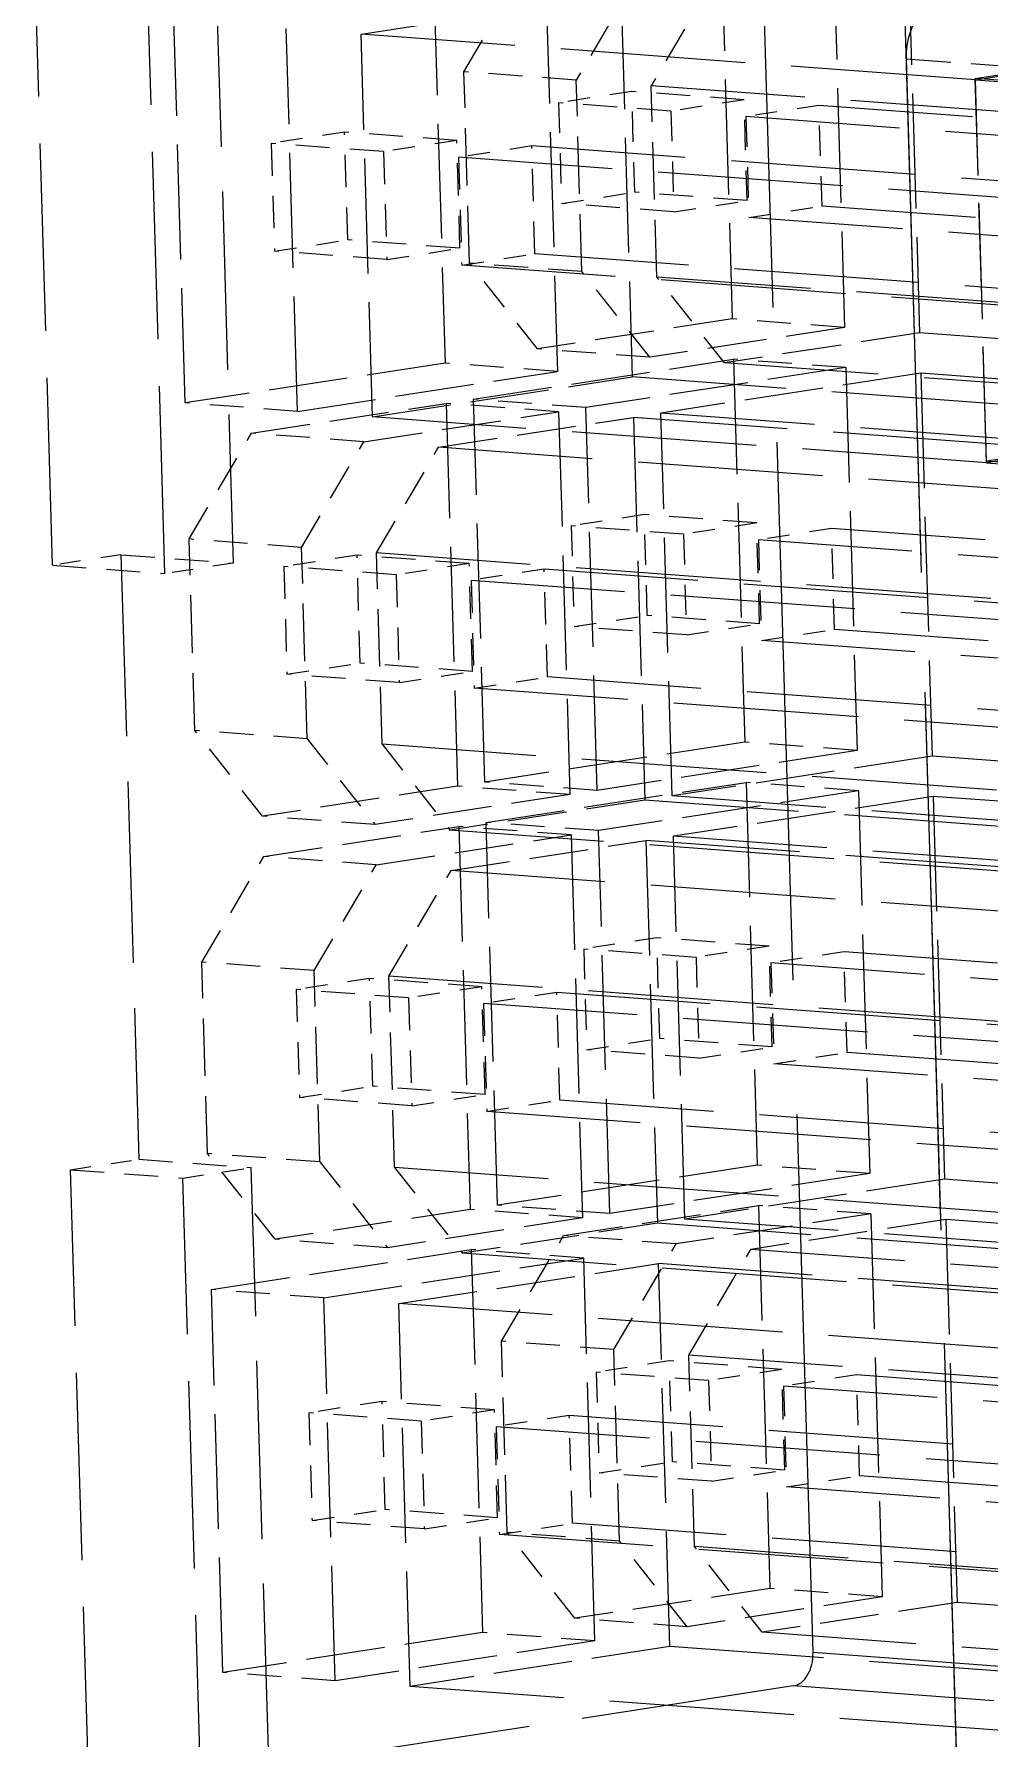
# Model space of a CAD drawing. Extents: x 23 to 417, y 3 to 294.
# Drawn here: x 330.93 to 335.64, y 120.65 to 129.05 of the extents above; entities that cross this region are included whole.
import ezdxf

# ---------------------------------------------------------------- set-up
doc = ezdxf.new("R2010")
doc.units = 0
doc.linetypes.add('DASHED', pattern=[15, 12, -3])
doc.layers.get('0').update_dxf_attribs({"lineweight": 13})

# ---------------------------------------------------------------- blocks, each defined once
blk = doc.blocks.new('BLOCK3535')
at = {"color": 7, "linetype": 'DASHED', "lineweight": 13, "ltscale": 0.442126}
for p, q in [((-34.991, -22.516), (-35.515, -4.839)), ((-34.086, -6.421), (-33.562, -24.098))]:
    blk.add_line(p, q, dxfattribs=at)
at = {"color": 7, "linetype": 'DASHED', "lineweight": 13, "ltscale": 0.154048}
for p, q in [((-42.485, -11.798), (-42.667, -5.639)), ((-41.378, -11.88), (-41.56, -5.721))]:
    blk.add_line(p, q, dxfattribs=at)
at = {"color": 7, "linetype": 'DASHED', "lineweight": 13, "ltscale": 0.094386}
for p, q in [((-35.898, -5.596), (-35.787, -9.37)), ((-34.791, -5.679), (-34.679, -9.453)), ((-34.053, -5.734), (-33.941, -9.508)), ((-38.729, -6.031), (-38.617, -9.805)), ((-37.622, -6.114), (-37.51, -9.887)), ((-36.884, -6.169), (-36.772, -9.942)), ((-41.178, -10.198), (-41.29, -6.425)), ((-40.071, -10.281), (-40.183, -6.507)), ((-39.333, -10.336), (-39.444, -6.562)), ((-33.28, -10.773), (-33.392, -6.999)), ((-33.28, -10.787), (-33.391, -7.013)), ((-35.775, -9.767), (-35.663, -13.541)), ((-34.668, -9.85), (-34.556, -13.624)), ((-33.929, -9.905), (-33.818, -13.679)), ((-38.606, -10.202), (-38.494, -13.976)), ((-38.224, -13.935), (-38.336, -10.161)), ((-37.117, -14.017), (-37.229, -10.243)), ((-37.498, -10.285), (-37.386, -14.058)), ((-36.76, -10.34), (-36.648, -14.113)), ((-36.379, -14.072), (-36.49, -10.298)), ((-35.651, -13.938), (-35.54, -17.712)), ((-34.544, -14.021), (-34.432, -17.795)), ((-33.806, -14.076), (-33.694, -17.85)), ((-38.482, -14.373), (-38.37, -18.147)), ((-38.101, -18.106), (-38.212, -14.332)), ((-36.993, -18.188), (-37.105, -14.414)), ((-37.375, -14.456), (-37.263, -18.229)), ((-36.637, -14.511), (-36.525, -18.284)), ((-36.255, -18.243), (-36.367, -14.469)), ((-35.528, -18.109), (-35.416, -21.883)), ((-34.421, -18.192), (-34.309, -21.966)), ((-33.682, -18.247), (-33.571, -22.021)), ((-38.359, -18.544), (-38.247, -22.318)), ((-37.14, -22.401), (-37.251, -18.627)), ((-36.401, -22.456), (-36.513, -18.682)), ((-40.808, -22.712), (-40.92, -18.938)), ((-39.7, -22.794), (-39.812, -19.02)), ((-38.962, -22.849), (-39.074, -19.075))]:
    blk.add_line(p, q, dxfattribs=at)
at = {"color": 7, "linetype": 'DASHED', "lineweight": 13, "ltscale": 0.146597}
blk.add_line((-40.877, -5.915), (-40.704, -11.777), dxfattribs=at)
at = {"color": 7, "linetype": 'DASHED', "lineweight": 13, "ltscale": 0.030211}
for p, q in [((-38.431, -6.933), (-37.819, -5.891)), ((-36.712, -5.974), (-37.324, -7.016)), ((-35.974, -6.029), (-36.586, -7.071)), ((-41.139, -11.539), (-40.526, -10.497)), ((-40.031, -11.622), (-39.419, -10.58)), ((-39.293, -11.677), (-38.681, -10.635)), ((-41.015, -15.71), (-40.403, -14.668)), ((-39.908, -15.793), (-39.295, -14.751)), ((-39.17, -15.848), (-38.557, -14.806)), ((-38.061, -19.446), (-37.449, -18.405)), ((-36.954, -19.529), (-36.341, -18.487)), ((-36.216, -19.584), (-35.603, -18.542))]:
    blk.add_line(p, q, dxfattribs=at)
at = {"color": 7, "linetype": 'DASHED', "lineweight": 13, "ltscale": 0.064776}
for p, q in [((-39.444, -6.562), (-36.884, -6.169)), ((-33.392, -6.999), (-30.831, -6.605)), ((-33.391, -7.013), (-30.83, -6.619)), ((-38.617, -9.805), (-41.178, -10.198)), ((-40.071, -10.281), (-37.51, -9.887)), ((-38.336, -10.161), (-35.775, -9.767)), ((-34.668, -9.85), (-37.229, -10.243)), ((-33.929, -9.905), (-36.49, -10.298)), ((-39.333, -10.336), (-36.772, -9.942)), ((-30.719, -10.379), (-33.28, -10.773)), ((-30.719, -10.393), (-33.28, -10.787)), ((-35.663, -13.541), (-38.224, -13.935)), ((-34.556, -13.624), (-37.117, -14.017)), ((-33.818, -13.679), (-36.379, -14.072)), ((-38.212, -14.332), (-35.651, -13.938)), ((-34.544, -14.021), (-37.105, -14.414)), ((-33.806, -14.076), (-36.367, -14.469)), ((-35.54, -17.712), (-38.101, -18.106)), ((-34.432, -17.795), (-36.993, -18.188)), ((-33.694, -17.85), (-36.255, -18.243)), ((-40.92, -18.938), (-38.359, -18.544)), ((-39.812, -19.02), (-37.251, -18.627)), ((-39.074, -19.075), (-36.513, -18.682)), ((-38.247, -22.318), (-40.808, -22.712)), ((-37.14, -22.401), (-39.7, -22.794)), ((-36.401, -22.456), (-38.962, -22.849))]:
    blk.add_line(p, q, dxfattribs=at)
at = {"color": 7, "linetype": 'DASHED', "lineweight": 13, "ltscale": 0.151749}
for p, q in [((-33.391, -7.013), (-39.444, -6.562)), ((-30.533, -7.521), (-36.586, -7.071)), ((-29.6, -7.827), (-35.653, -7.376)), ((-28.878, -7.716), (-34.932, -7.265)), ((-31.71, -8.116), (-37.763, -7.665)), ((-32.431, -8.227), (-38.484, -7.776)), ((-29.57, -8.82), (-35.623, -8.369)), ((-28.849, -8.709), (-34.902, -8.259)), ((-31.679, -9.179), (-37.732, -8.728)), ((-32.4, -9.29), (-38.453, -8.839)), ((-30.477, -9.408), (-36.53, -8.958)), ((-27.888, -9.958), (-33.941, -9.508)), ((-29.809, -10.253), (-35.862, -9.803)), ((-27.876, -10.356), (-33.929, -9.905)), ((-30.719, -10.393), (-36.772, -9.942)), ((-33.28, -10.787), (-39.333, -10.336)), ((-30.707, -10.79), (-36.76, -10.34)), ((-30.437, -10.749), (-36.49, -10.298)), ((-32.628, -11.085), (-38.681, -10.635)), ((-29.476, -11.998), (-35.529, -11.547)), ((-28.755, -11.887), (-34.808, -11.436)), ((-33.24, -12.127), (-39.293, -11.677)), ((-31.587, -12.287), (-37.64, -11.837)), ((-32.308, -12.398), (-38.361, -11.947)), ((-28.726, -12.88), (-34.779, -12.43)), ((-29.447, -12.991), (-35.5, -12.54)), ((-31.555, -13.35), (-37.608, -12.899)), ((-32.276, -13.461), (-38.329, -13.01)), ((-33.184, -14.014), (-39.237, -13.563)), ((-27.765, -14.129), (-33.818, -13.679)), ((-30.595, -14.564), (-36.648, -14.113)), ((-30.325, -14.523), (-36.379, -14.072)), ((-27.753, -14.527), (-33.806, -14.076)), ((-32.516, -14.859), (-38.569, -14.409)), ((-30.583, -14.961), (-36.637, -14.511)), ((-30.314, -14.92), (-36.367, -14.469)), ((-32.504, -15.257), (-38.557, -14.806)), ((-28.632, -16.058), (-34.685, -15.607)), ((-29.353, -16.169), (-35.406, -15.718)), ((-33.116, -16.298), (-39.17, -15.848)), ((-32.184, -16.569), (-38.237, -16.118)), ((-31.463, -16.458), (-37.516, -16.008)), ((-28.602, -17.051), (-34.655, -16.601)), ((-29.323, -17.162), (-35.376, -16.711)), ((-31.432, -17.521), (-37.485, -17.07)), ((-32.153, -17.632), (-38.206, -17.181)), ((-33.061, -18.185), (-39.114, -17.734)), ((-27.641, -18.3), (-33.694, -17.85)), ((-30.472, -18.735), (-36.525, -18.284)), ((-30.202, -18.694), (-36.255, -18.243)), ((-27.629, -18.698), (-33.682, -18.247)), ((-32.392, -19.03), (-38.446, -18.58)), ((-29.55, -18.993), (-35.603, -18.542)), ((-30.46, -19.132), (-36.513, -18.682)), ((-33.021, -19.526), (-39.074, -19.075)), ((-30.162, -20.034), (-36.216, -19.584)), ((-28.508, -20.229), (-34.561, -19.779)), ((-29.229, -20.34), (-35.282, -19.889)), ((-32.061, -20.74), (-38.114, -20.289)), ((-31.34, -20.629), (-37.393, -20.179)), ((-28.479, -21.222), (-34.532, -20.772)), ((-29.2, -21.333), (-35.253, -20.882)), ((-31.308, -21.692), (-37.361, -21.241)), ((-32.029, -21.803), (-38.082, -21.352)), ((-30.106, -21.921), (-36.16, -21.471)), ((-27.518, -22.471), (-33.571, -22.021)), ((-29.438, -22.766), (-35.491, -22.316)), ((-30.348, -22.906), (-36.401, -22.456)), ((-32.909, -23.3), (-38.962, -22.849))]:
    blk.add_line(p, q, dxfattribs=at)
at = {"color": 7, "linetype": 'DASHED', "lineweight": 13, "ltscale": 0.422255}
blk.add_line((-34.074, -6.805), (-33.575, -23.687), dxfattribs=at)
at = {"color": 7, "linetype": 'DASHED', "lineweight": 13, "ltscale": 0.037012}
blk.add_line((-34.074, -6.805), (-32.598, -6.914), dxfattribs=at)
at = {"color": 7, "linetype": 'DASHED', "lineweight": 13, "ltscale": 0.047193}
for p, q in [((-38.376, -8.82), (-38.431, -6.933)), ((-37.268, -8.903), (-37.324, -7.016)), ((-36.53, -8.958), (-36.586, -7.071)), ((-41.083, -13.426), (-41.139, -11.539)), ((-39.975, -13.508), (-40.031, -11.622)), ((-39.237, -13.563), (-39.293, -11.677)), ((-40.959, -17.597), (-41.015, -15.71)), ((-39.852, -17.679), (-39.908, -15.793)), ((-39.114, -17.734), (-39.17, -15.848)), ((-38.005, -21.333), (-38.061, -19.446)), ((-36.898, -21.416), (-36.954, -19.529)), ((-36.16, -21.471), (-36.216, -19.584))]:
    blk.add_line(p, q, dxfattribs=at)
at = {"color": 7, "linetype": 'DASHED', "lineweight": 13, "ltscale": 0.027759}
for p, q in [((-37.324, -7.016), (-38.431, -6.933)), ((-35.67, -7.21), (-36.777, -7.128)), ((-36.391, -7.321), (-37.498, -7.239)), ((-38.501, -7.611), (-39.609, -7.528)), ((-39.223, -7.721), (-40.33, -7.639)), ((-36.362, -8.314), (-37.469, -8.232)), ((-35.64, -8.204), (-36.748, -8.121)), ((-39.191, -8.784), (-40.298, -8.701)), ((-38.47, -8.673), (-39.577, -8.591)), ((-37.268, -8.903), (-38.376, -8.82)), ((-34.679, -9.453), (-35.787, -9.37)), ((-36.6, -9.748), (-37.707, -9.665)), ((-37.51, -9.887), (-38.617, -9.805)), ((-34.668, -9.85), (-35.775, -9.767)), ((-40.071, -10.281), (-41.178, -10.198)), ((-37.498, -10.285), (-38.606, -10.202)), ((-37.229, -10.243), (-38.336, -10.161)), ((-39.419, -10.58), (-40.526, -10.497)), ((-36.268, -11.492), (-37.375, -11.41)), ((-35.546, -11.381), (-36.654, -11.299)), ((-40.031, -11.622), (-41.139, -11.539)), ((-41.811, -11.694), (-40.704, -11.777)), ((-38.378, -11.782), (-39.485, -11.699)), ((-42.485, -11.798), (-41.378, -11.88)), ((-39.099, -11.892), (-40.206, -11.81)), ((-36.238, -12.485), (-37.345, -12.403)), ((-35.517, -12.375), (-36.624, -12.292)), ((-38.347, -12.844), (-39.454, -12.762)), ((-39.068, -12.955), (-40.175, -12.873)), ((-39.975, -13.508), (-41.083, -13.426)), ((-34.556, -13.624), (-35.663, -13.541)), ((-37.117, -14.017), (-38.224, -13.935)), ((-34.544, -14.021), (-35.651, -13.938)), ((-37.386, -14.058), (-38.494, -13.976)), ((-39.307, -14.354), (-40.415, -14.271)), ((-37.375, -14.456), (-38.482, -14.373)), ((-37.105, -14.414), (-38.212, -14.332)), ((-39.295, -14.751), (-40.403, -14.668)), ((-36.144, -15.663), (-37.251, -15.581)), ((-35.423, -15.553), (-36.53, -15.47)), ((-39.908, -15.793), (-41.015, -15.71)), ((-38.255, -15.953), (-39.362, -15.87)), ((-38.976, -16.063), (-40.083, -15.981)), ((-35.394, -16.546), (-36.501, -16.463)), ((-36.115, -16.656), (-37.222, -16.574)), ((-38.223, -17.015), (-39.33, -16.933)), ((-38.944, -17.126), (-40.051, -17.044)), ((-39.852, -17.679), (-40.959, -17.597)), ((-42.309, -17.756), (-41.201, -17.839)), ((-41.635, -17.653), (-40.527, -17.735)), ((-34.432, -17.795), (-35.54, -17.712)), ((-37.263, -18.229), (-38.37, -18.147)), ((-36.993, -18.188), (-38.101, -18.106)), ((-34.421, -18.192), (-35.528, -18.109)), ((-39.184, -18.525), (-40.291, -18.442)), ((-36.341, -18.487), (-37.449, -18.405)), ((-37.251, -18.627), (-38.359, -18.544)), ((-39.812, -19.02), (-40.92, -18.938)), ((-36.954, -19.529), (-38.061, -19.446)), ((-35.299, -19.724), (-36.407, -19.641)), ((-36.021, -19.834), (-37.128, -19.752)), ((-38.852, -20.234), (-39.959, -20.152)), ((-38.131, -20.124), (-39.238, -20.041)), ((-35.27, -20.717), (-36.377, -20.634)), ((-35.991, -20.827), (-37.098, -20.745)), ((-38.1, -21.186), (-39.207, -21.104)), ((-38.821, -21.297), (-39.928, -21.215)), ((-36.898, -21.416), (-38.005, -21.333)), ((-34.309, -21.966), (-35.416, -21.883)), ((-36.23, -22.261), (-37.337, -22.178)), ((-37.14, -22.401), (-38.247, -22.318)), ((-39.7, -22.794), (-40.808, -22.712))]:
    blk.add_line(p, q, dxfattribs=at)
at = {"color": 7, "linetype": 'DASHED', "lineweight": 13, "ltscale": 0.168405}
for p, q in [((-26.674, -7.499), (-33.392, -6.999)), ((-26.562, -11.273), (-33.28, -10.773))]:
    blk.add_line(p, q, dxfattribs=at)
at = {"color": 7, "linetype": 'DASHED', "lineweight": 13, "ltscale": 0.18506}
for p, q in [((-33.391, -7.013), (-26.009, -7.562)), ((-33.28, -10.787), (-25.898, -11.336))]:
    blk.add_line(p, q, dxfattribs=at)
at = {"color": 7, "linetype": 'DASHED', "lineweight": 13, "ltscale": 0.01824}
for p, q in [((-36.777, -7.128), (-37.498, -7.239)), ((-35.67, -7.21), (-36.391, -7.321)), ((-34.932, -7.265), (-35.653, -7.376)), ((-39.609, -7.528), (-40.33, -7.639)), ((-38.501, -7.611), (-39.223, -7.721)), ((-37.763, -7.665), (-38.484, -7.776)), ((-37.469, -8.232), (-36.748, -8.121)), ((-36.362, -8.314), (-35.64, -8.204)), ((-35.623, -8.369), (-34.902, -8.259)), ((-40.298, -8.701), (-39.577, -8.591)), ((-39.191, -8.784), (-38.47, -8.673)), ((-38.453, -8.839), (-37.732, -8.728)), ((-36.654, -11.299), (-37.375, -11.41)), ((-35.546, -11.381), (-36.268, -11.492)), ((-34.808, -11.436), (-35.529, -11.547)), ((-39.485, -11.699), (-40.206, -11.81)), ((-38.378, -11.782), (-39.099, -11.892)), ((-37.64, -11.837), (-38.361, -11.947)), ((-37.345, -12.403), (-36.624, -12.292)), ((-36.238, -12.485), (-35.517, -12.375)), ((-35.5, -12.54), (-34.779, -12.43)), ((-40.175, -12.873), (-39.454, -12.762)), ((-39.068, -12.955), (-38.347, -12.844)), ((-38.329, -13.01), (-37.608, -12.899)), ((-36.53, -15.47), (-37.251, -15.581)), ((-35.423, -15.553), (-36.144, -15.663)), ((-34.685, -15.607), (-35.406, -15.718)), ((-39.362, -15.87), (-40.083, -15.981)), ((-38.255, -15.953), (-38.976, -16.063)), ((-37.516, -16.008), (-38.237, -16.118)), ((-37.222, -16.574), (-36.501, -16.463)), ((-36.115, -16.656), (-35.394, -16.546)), ((-35.376, -16.711), (-34.655, -16.601)), ((-40.051, -17.044), (-39.33, -16.933)), ((-38.944, -17.126), (-38.223, -17.015)), ((-38.206, -17.181), (-37.485, -17.07)), ((-36.407, -19.641), (-37.128, -19.752)), ((-35.299, -19.724), (-36.021, -19.834)), ((-34.561, -19.779), (-35.282, -19.889)), ((-39.238, -20.041), (-39.959, -20.152)), ((-38.131, -20.124), (-38.852, -20.234)), ((-37.393, -20.179), (-38.114, -20.289)), ((-37.098, -20.745), (-36.377, -20.634)), ((-35.991, -20.827), (-35.27, -20.717)), ((-35.253, -20.882), (-34.532, -20.772)), ((-39.928, -21.215), (-39.207, -21.104)), ((-38.821, -21.297), (-38.1, -21.186)), ((-38.082, -21.352), (-37.361, -21.241))]:
    blk.add_line(p, q, dxfattribs=at)
at = {"color": 7, "linetype": 'DASHED', "lineweight": 13, "ltscale": 0.024839}
for p, q in [((-36.748, -8.121), (-36.777, -7.128)), ((-35.64, -8.204), (-35.67, -7.21)), ((-37.498, -7.239), (-37.469, -8.232)), ((-36.391, -7.321), (-36.362, -8.314)), ((-35.653, -7.376), (-35.623, -8.369)), ((-34.902, -8.259), (-34.932, -7.265)), ((-37.375, -11.41), (-37.345, -12.403)), ((-36.624, -12.292), (-36.654, -11.299)), ((-35.517, -12.375), (-35.546, -11.381)), ((-36.268, -11.492), (-36.238, -12.485)), ((-35.529, -11.547), (-35.5, -12.54)), ((-34.779, -12.43), (-34.808, -11.436)), ((-37.251, -15.581), (-37.222, -16.574)), ((-36.501, -16.463), (-36.53, -15.47)), ((-35.394, -16.546), (-35.423, -15.553)), ((-34.655, -16.601), (-34.685, -15.607)), ((-36.144, -15.663), (-36.115, -16.656)), ((-35.406, -15.718), (-35.376, -16.711)), ((-36.377, -20.634), (-36.407, -19.641)), ((-37.128, -19.752), (-37.098, -20.745)), ((-35.27, -20.717), (-35.299, -19.724)), ((-34.532, -20.772), (-34.561, -19.779)), ((-36.021, -19.834), (-35.991, -20.827)), ((-35.282, -19.889), (-35.253, -20.882))]:
    blk.add_line(p, q, dxfattribs=at)
at = {"color": 7, "linetype": 'DASHED', "lineweight": 13, "ltscale": 0.026577}
for p, q in [((-39.577, -8.591), (-39.609, -7.528)), ((-40.33, -7.639), (-40.298, -8.701)), ((-39.223, -7.721), (-39.191, -8.784)), ((-38.47, -8.673), (-38.501, -7.611)), ((-37.732, -8.728), (-37.763, -7.665)), ((-38.484, -7.776), (-38.453, -8.839)), ((-39.454, -12.762), (-39.485, -11.699)), ((-40.206, -11.81), (-40.175, -12.873)), ((-39.099, -11.892), (-39.068, -12.955)), ((-38.347, -12.844), (-38.378, -11.782)), ((-37.608, -12.899), (-37.64, -11.837)), ((-38.361, -11.947), (-38.329, -13.01)), ((-39.33, -16.933), (-39.362, -15.87)), ((-38.223, -17.015), (-38.255, -15.953)), ((-40.083, -15.981), (-40.051, -17.044)), ((-38.976, -16.063), (-38.944, -17.126)), ((-38.237, -16.118), (-38.206, -17.181)), ((-37.485, -17.07), (-37.516, -16.008)), ((-39.959, -20.152), (-39.928, -21.215)), ((-39.207, -21.104), (-39.238, -20.041)), ((-38.1, -21.186), (-38.131, -20.124)), ((-38.852, -20.234), (-38.821, -21.297)), ((-38.114, -20.289), (-38.082, -21.352)), ((-37.361, -21.241), (-37.393, -20.179))]:
    blk.add_line(p, q, dxfattribs=at)
at = {"color": 7, "linetype": 'DASHED', "lineweight": 13, "ltscale": 0.026933}
for p, q in [((-37.707, -9.665), (-38.376, -8.82)), ((-36.6, -9.748), (-37.268, -8.903)), ((-35.862, -9.803), (-36.53, -8.958)), ((-40.415, -14.271), (-41.083, -13.426)), ((-39.975, -13.508), (-39.307, -14.354)), ((-39.237, -13.563), (-38.569, -14.409)), ((-40.291, -18.442), (-40.959, -17.597)), ((-39.852, -17.679), (-39.184, -18.525)), ((-39.114, -17.734), (-38.446, -18.58)), ((-37.337, -22.178), (-38.005, -21.333)), ((-36.23, -22.261), (-36.898, -21.416)), ((-35.491, -22.316), (-36.16, -21.471))]:
    blk.add_line(p, q, dxfattribs=at)
at = {"color": 7, "linetype": 'DASHED', "lineweight": 13, "ltscale": 0.048582}
for p, q in [((-35.787, -9.37), (-37.707, -9.665)), ((-34.679, -9.453), (-36.6, -9.748)), ((-33.941, -9.508), (-35.862, -9.803)), ((-40.526, -10.497), (-38.606, -10.202)), ((-39.419, -10.58), (-37.498, -10.285)), ((-38.681, -10.635), (-36.76, -10.34)), ((-38.494, -13.976), (-40.415, -14.271)), ((-37.386, -14.058), (-39.307, -14.354)), ((-36.648, -14.113), (-38.569, -14.409)), ((-40.403, -14.668), (-38.482, -14.373)), ((-39.295, -14.751), (-37.375, -14.456)), ((-38.557, -14.806), (-36.637, -14.511)), ((-38.37, -18.147), (-40.291, -18.442)), ((-37.449, -18.405), (-35.528, -18.109)), ((-37.263, -18.229), (-39.184, -18.525)), ((-36.525, -18.284), (-38.446, -18.58)), ((-34.421, -18.192), (-36.341, -18.487)), ((-33.682, -18.247), (-35.603, -18.542)), ((-35.416, -21.883), (-37.337, -22.178)), ((-34.309, -21.966), (-36.23, -22.261)), ((-33.571, -22.021), (-35.491, -22.316))]:
    blk.add_line(p, q, dxfattribs=at)
at = {"color": 7, "linetype": 'DASHED', "lineweight": 13, "ltscale": 0.017046}
for p, q in [((-41.811, -11.694), (-42.485, -11.798)), ((-40.704, -11.777), (-41.378, -11.88)), ((-42.309, -17.756), (-41.635, -17.653)), ((-41.201, -17.839), (-40.527, -17.735))]:
    blk.add_line(p, q, dxfattribs=at)
at = {"color": 7, "linetype": 'DASHED', "lineweight": 13, "ltscale": 0.149031}
blk.add_line((-41.811, -11.694), (-41.635, -17.653), dxfattribs=at)
at = {"color": 7, "linetype": 'DASHED', "lineweight": 13, "ltscale": 0.153949}
for p, q in [((-42.126, -23.912), (-42.309, -17.756)), ((-41.019, -23.994), (-41.201, -17.839))]:
    blk.add_line(p, q, dxfattribs=at)
at = {"color": 7, "linetype": 'DASHED', "lineweight": 13, "ltscale": 0.146498}
blk.add_line((-40.354, -23.593), (-40.527, -17.735), dxfattribs=at)
at = {"color": 7, "linetype": 'DASHED', "lineweight": 13, "ltscale": 0.198014}
for p, q in [((-27.093, -23.104), (-34.991, -22.516)), ((-27.286, -23.433), (-35.185, -22.845))]:
    blk.add_line(p, q, dxfattribs=at)
at = {"color": 7, "linetype": 'DASHED', "lineweight": 13, "ltscale": 0.175577}
blk.add_line((-35.185, -22.845), (-42.126, -23.912), dxfattribs=at)
at = {"color": 7, "linetype": 'DASHED', "lineweight": 13}
for centre, major_axis in [((-33.737, -6.753), (-0.037, -0.499)), ((-35.193, -22.547), (0.022, 0.299))]:
    blk.add_ellipse(centre, major_axis=major_axis, ratio=0.672343, start_param=3.295498, end_param=4.866294, dxfattribs=at)

msp = doc.modelspace()

# ---------------------------------------------------------------- block references
at = {"lineweight": 0, "xscale": 0.5, "yscale": 0.5, "zscale": 0.5}
msp.add_blockref('BLOCK3535', (352.2652, 132.3303), dxfattribs=at)

doc.saveas('drawing.dxf')
